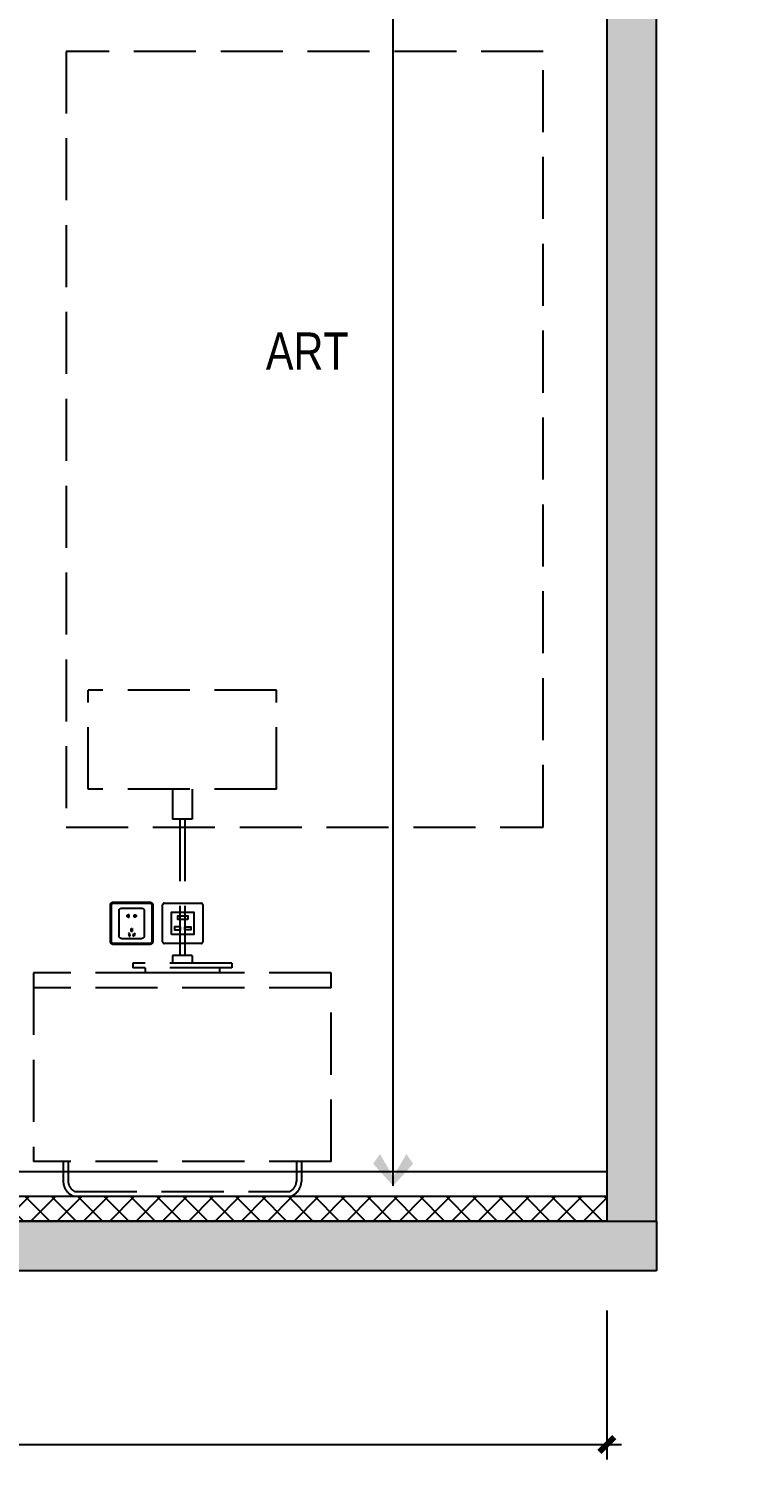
# Model space of a CAD drawing. Extents: x 468514 to 728049, y -74127 to 69080.
# Drawn here: x 562216 to 563656, y 1145 to 4028 of the extents above; entities that cross this region are included whole.
import ezdxf

# ---------------------------------------------------------------- set-up
doc = ezdxf.new("R2010")
doc.units = 0
doc.header["$LTSCALE"] = 500
doc.header["$MEASUREMENT"] = 0
doc.linetypes.add('DASH', pattern=[0.35, 0.25, -0.1])
doc.layers.get('Defpoints').update_dxf_attribs({"color": 229})
for name, color, linetype in [('E 立面墙体', 245, 'Continuous'), ('E 立面家具、洁具', 153, 'Continuous'), ('E 立面标注尺寸', 9, 'Continuous'), ('E 立面装饰完成线', 225, 'Continuous')]:
    doc.layers.add(name, color=color, linetype=linetype)
doc.styles.add('PDC DIM', font='PMingLiU-ExtB.ttf', dxfattribs={"width": 0.85})
doc.dimstyles.new('PDC-A2', dxfattribs={"dimscale": 0, "dimtxt": 2.5, "dimasz": 1, "dimexe": 1, "dimexo": 1, "dimgap": 0.7, "dimtad": 1, "dimdec": 0, "dimtxsty": 'PDC DIM', "dimblk": 'ARCHTICK', "dimcen": 1, "dimdle": 1, "dimclrd": 8, "dimclre": 8, "dimclrt": 9, "dimadec": 0, "dimazin": 0, "dimtfac": 1, "dimtdec": 0, "dimtix": 1, "dimtmove": 2, "dimatfit": 3, "dimldrblk": 'PDC A2 T R', "dimfxl": 10, "dimfxlon": 1, "dimarcsym": 0})

# ---------------------------------------------------------------- blocks, each defined once
blk = doc.blocks.new('ffffaasd')
at = {"linetype": 'DASH', "lineweight": -2, "ltscale": 20}
for p, q in [((69901.2, 418084.7), (69860.2, 418084.7)), ((69855.2, 418079.7), (69855.2, 418028.7)), ((69906.2, 418079.7), (69906.2, 418028.7)), ((69901.2, 418023.7), (69860.2, 418023.7))]:
    blk.add_line(p, q, dxfattribs=at)
for points in [[(69843.2, 418011.7), (69918.2, 418011.7, 0.414214), (69923.2, 418016.7), (69923.2, 418091.7, 0.414214), (69918.2, 418096.7), (69843.2, 418096.7, 0.414214), (69838.2, 418091.7), (69838.2, 418016.7, 0.414214)], [(69843.2, 418013.7), (69918.2, 418013.7, 0.414214), (69921.2, 418016.7), (69921.2, 418091.7, 0.414214), (69918.2, 418094.7), (69843.2, 418094.7, 0.414214), (69840.2, 418091.7), (69840.2, 418016.7, 0.414214)]]:
    blk.add_lwpolyline(points, format="xyb", close=True, dxfattribs=at)
for points in [[(69873.7, 418066.6), (69875.7, 418066.6), (69875.7, 418071.6), (69873.7, 418071.6)], [(69887.7, 418066.6), (69885.7, 418066.6), (69885.7, 418071.6), (69887.7, 418071.6)]]:
    blk.add_lwpolyline(points, dxfattribs=at)
for points in [[(69875.8, 418028.1), (69877.7, 418028.6), (69876.2, 418034.4), (69874.2, 418033.9)], [(69879.7, 418037.6), (69881.7, 418037.6), (69881.7, 418043.6), (69879.7, 418043.6)], [(69885.6, 418028.1), (69883.7, 418028.6), (69885.2, 418034.4), (69887.2, 418033.9)]]:
    blk.add_lwpolyline(points, close=True, dxfattribs=at)
for centre, radius, start, end in [((69860.2, 418079.7), 5, 90, 180), ((69901.2, 418079.7), 5, 0, 90), ((69873.9, 418069.1), 2.51, 93.6471, 266.3529), ((69887.5, 418069.1), 2.51, 273.6471, 86.3529), ((69860.2, 418028.7), 5, 180, 270), ((69901.2, 418028.7), 5, 270, 0)]:
    blk.add_arc(centre, radius, start, end, dxfattribs=at)
blk = doc.blocks.new('d34')
at = {"linetype": 'ByBlock', "lineweight": -2}
blk.add_blockref('ffffaasd', (0, 0), dxfattribs=at)
blk = doc.blocks.new('132123')
at = {"linetype": 'DASH', "ltscale": 20}
blk.add_lwpolyline([(1214235.3, -281367.8), (1214160.3, -281367.8, -0.414214), (1214157.3, -281364.8), (1214157.3, -281289.8, -0.414214), (1214160.3, -281286.8), (1214235.3, -281286.8, -0.414214), (1214238.3, -281289.8), (1214238.3, -281364.8, -0.414214)], format="xyb", close=True, dxfattribs=at)
for points in [[(1214175.3, -281349.8), (1214175.3, -281304.8), (1214220.3, -281304.8), (1214220.3, -281349.8)], [(1214193.3, -281334.3), (1214181.3, -281334.3), (1214181.3, -281340.3), (1214193.3, -281340.3)], [(1214207.8, -281319.3), (1214187.8, -281319.3), (1214187.8, -281312.3), (1214207.8, -281312.3)], [(1214202.2, -281334.3), (1214214.2, -281334.3), (1214214.2, -281340.3), (1214202.2, -281340.3)]]:
    blk.add_lwpolyline(points, close=True)
blk = doc.blocks.new('1500chuang')
at = {"linetype": 'DASH', "lineweight": -2}
for p, q in [((563224.3, -3540), (562844.3, -3540)), ((562844.3, -3740), (562844.3, -3540)), ((563224.3, -3740), (563224.3, -3540)), ((563224.3, -3740), (562844.3, -3740)), ((563014.3, -3740), (563014.3, -3800)), ((563054.3, -3740), (563054.3, -3800)), ((563054.3, -3800), (563014.3, -3800)), ((563029.3, -3800), (563029.3, -4075)), ((563039.3, -3800), (563039.3, -4075)), ((563134.3, -4090), (562934.3, -4090)), ((562934.3, -4090), (562934.3, -4100)), ((563054.3, -4075), (563014.3, -4075)), ((563014.3, -4075), (563014.3, -4090)), ((563054.3, -4075), (563054.3, -4090)), ((563134.3, -4090), (563134.3, -4100)), ((563334.3, -4110), (562734.3, -4110)), ((562734.3, -4110), (562734.3, -4490)), ((563134.3, -4100), (562934.3, -4100)), ((562959.3, -4100), (562959.3, -4110)), ((563109.3, -4110), (562959.3, -4110)), ((563109.3, -4110), (562959.3, -4110)), ((563059.3, -4110), (563009.3, -4110)), ((563109.3, -4100), (563109.3, -4110)), ((563334.3, -4490), (563334.3, -4110)), ((563334.3, -4140), (562734.3, -4140)), ((563334.3, -4490), (562734.3, -4490)), ((562794.3, -4490), (562794.3, -4530)), ((562804.3, -4490), (562804.3, -4530)), ((562817.6, -4550), (563250.9, -4550)), ((562815.7, -4560), (563252.9, -4560))]:
    blk.add_line(p, q, dxfattribs=at)
at = {"linetype": 'DASH'}
for p, q in [((563264.3, -4490), (563264.3, -4530)), ((563274.3, -4490), (563274.3, -4530))]:
    blk.add_line(p, q, dxfattribs=at)
at = {"linetype": 'DASH', "lineweight": -2}
for radius, end in [(32.9, 249.5862), (22.9, 245.4679)]:
    blk.add_arc((562827.1, -4529.2), radius, 181.51, end, dxfattribs=at)
at = {"linetype": 'DASH'}
for radius, start in [(22.9, 294.5321), (32.9, 290.4138)]:
    blk.add_arc((563241.4, -4529.2), radius, start, 358.49, dxfattribs=at)
blk = doc.blocks.new('_ArchTick')
at = {"color": 0, "linetype": 'ByBlock', "const_width": 0.4}
blk.add_lwpolyline([(-0.5, -0.5), (0.5, 0.5)], dxfattribs=at)
blk = doc.blocks.new('*D1786')
at = {"layer": 'Defpoints', "color": 0, "transparency": 16777216}
for p in [(560580.6, 1475), (563380.6, 1475), (563380.6, 1175)]:
    blk.add_point(p, dxfattribs=at)
at = {"layer": 'E 立面标注尺寸', "color": 8, "lineweight": -2, "transparency": 16777216}
for p, q in [((560580.6, 1445), (560580.6, 1145)), ((563380.6, 1445), (563380.6, 1145)), ((560550.6, 1175), (563410.6, 1175))]:
    blk.add_line(p, q, dxfattribs=at)
at = {"layer": 'E 立面标注尺寸', "color": 8, "lineweight": -2, "transparency": 16777216, "xscale": 30.00000447440561, "yscale": 30.00000447440561, "zscale": 30.00000447440561, "rotation": 180}
blk.add_blockref('_ArchTick', (560580.6, 1175), dxfattribs=at)
at = {"layer": 'E 立面标注尺寸', "color": 8, "lineweight": -2, "transparency": 16777216, "xscale": 30.00000447440561, "yscale": 30.00000447440561, "zscale": 30.00000447440561}
blk.add_blockref('_ArchTick', (563380.6, 1175), dxfattribs=at)
at = {"layer": 'E 立面标注尺寸', "color": 9, "transparency": 16777216, "insert": (561980.6, 1237.8), "char_height": 75, "attachment_point": 5, "style": 'PDC DIM'}
blk.add_mtext('2800', dxfattribs=at)
blk = doc.blocks.new('PDC A2 T R')
at = {"color": 0, "linetype": 'ByBlock'}
blk.add_line((0, 0), (-2, 0), dxfattribs=at)
for points in [[(-2.147, 0.886), (-1.491, 1.345), (-0.6, 0), (0, 0)], [(-2.147, -0.886), (-1.491, -1.345), (-0.6, 0), (0, 0)]]:
    blk.add_solid(points, dxfattribs=at)

msp = doc.modelspace()

# ---------------------------------------------------------------- hatches: boundary and pattern name
at = {"layer": 'E 立面墙体'}
h = msp.add_hatch(dxfattribs=at)
h.set_pattern_fill('钢筋混凝土', color=250, scale=10, pattern_type=2)
h.set_pattern_definition([(45, (61686.59, 0), (-35.355339, 35.355339), []), (50, (61686.59, 0), (71.726018, -6.2752135), [7.5, -82.5]), (355, (61686.59, 0), (-13.875133, 75.219213), [6, -66]), (100.4514, (61692.57, -0.52), (57.850938, 68.943954), [6.374019, -70.114211]), (46.1842, (61686.59, 20), (106.724105, -16.551901), [11.25, -123.75]), (96.6356, (61695.49, 18.62), (93.46627, 97.411787), [9.561029, -105.1713]), (351.1842, (61686.59, 20), (93.466195, 97.41186), [9, -99]), (21, (61696.59, 15), (59.690705, -40.261889), [7.5, -82.5]), (326, (61696.59, 15), (24.331533, 72.515005), [6, -66]), (71.4514, (61701.566, 11.645), (84.022263, 32.25305), [6.374019, -70.114211]), (37.5, (61686.592, 0), (1.2159855, 33.2893854), [0.5, -65.2, 0.5, -67, 0.5, -66.25]), (7.5, (61686.59, 0), (26.3069537, 39.4411712), [0.5, -38.2, 0.5, -63.7, 0.5, -25.25]), (327.5, (61664.292, 0), (53.3822436, -2.2554872), [0.5, -25, 0.5, -78, 0.5, -103.5]), (317.5, (61654.29, 0), (58.318617, 10.0104982), [0.5, -32.5, 0.5, -51.8, 0.5, -73.5])])
h.paths.add_polyline_path([(563380.6, 1625), (563480.6, 1625), (563480.6, 5125), (563380.6, 5125)])
h = msp.add_hatch(dxfattribs=at)
h.set_pattern_fill('ANSI37', color=250, scale=300)
h.set_pattern_definition([(45, (66486.59, 0), (-26.5165043, 26.5165043), []), (135, (66486.59, 0), (-26.5165043, -26.5165043), [])])
h.paths.add_polyline_path([(560580.6, 1675), (563380.6, 1675), (563380.6, 1625), (560580.6, 1625)])
h = msp.add_hatch(color=250, dxfattribs=at)
h.dxf.hatch_style = 1
h.paths.add_polyline_path([(563480.6, 1525), (560380.6, 1525), (560380.6, 1625), (563480.6, 1625)])

# ---------------------------------------------------------------- linework, layer by layer
for points in [[(563380.6, 1625), (563480.6, 1625), (563480.6, 5125), (563380.6, 5125)], [(563480.6, 1525), (560380.6, 1525), (560380.6, 1625), (563480.6, 1625)]]:
    msp.add_lwpolyline(points, close=True, dxfattribs=at)
at = {"layer": 'E 立面家具、洁具'}
msp.add_line((560580.6, 1725), (563380.6, 1725), dxfattribs=at)
at = {"layer": 'E 立面家具、洁具', "linetype": 'DASH'}
msp.add_lwpolyline([(562291, 2419), (563252.7, 2419), (563252.7, 3981.7), (562291, 3981.7)], close=True, dxfattribs=at)
at = {"layer": 'E 立面装饰完成线'}
msp.add_lwpolyline([(560580.6, 1675), (563380.6, 1675), (563380.6, 1625), (560580.6, 1625)], close=True, dxfattribs=at)

# ---------------------------------------------------------------- block references
at = {"layer": 'E 立面家具、洁具'}
for name, p in [('1500chuang', (-509, 6235)), ('132123', (-651671.7, 283552.3))]:
    msp.add_blockref(name, p, dxfattribs=at)
at = {"layer": 'E 立面家具、洁具', "linetype": 'DASH', "ltscale": 20, "xscale": -1}
msp.add_blockref('d34', (632303.8, -415829.2), dxfattribs=at)

# ---------------------------------------------------------------- texts
at = {"layer": 'E 立面标注尺寸', "color": 9, "insert": (562693.7, 3415.4), "char_height": 75, "attachment_point": 1, "style": 'PDC DIM'}
msp.add_mtext('{\\fPMingLiU|b0|i0|c134|p18;ART}', dxfattribs=at)

# ---------------------------------------------------------------- dimensions: what is measured, and where the dimension line sits
at = {"layer": 'E 立面标注尺寸'}
dim = msp.add_linear_dim(base=(563380.6, 1175), p1=(560580.6, 1475), p2=(563380.6, 1475), dimstyle='PDC-A2', override={"dimscale": 30.000004}, dxfattribs=at)
dim.commit()
dim.dimension.update_dxf_attribs({"geometry": '*D1786', "text_midpoint": (561980.6, 1237.8)})

# ---------------------------------------------------------------- leaders
at = {"layer": 'E 立面标注尺寸', "annotation_type": 0, "has_hookline": 1, "hookline_direction": 0, "text_width": 357.2}
msp.add_leader([(562950.2, 1695.9), (562950.2, 5675), (563277.7, 5675)], dimstyle='PDC-A2', override={"dimscale": 30.000004, "dimtad": 0}, dxfattribs=at)

doc.saveas('drawing.dxf')
